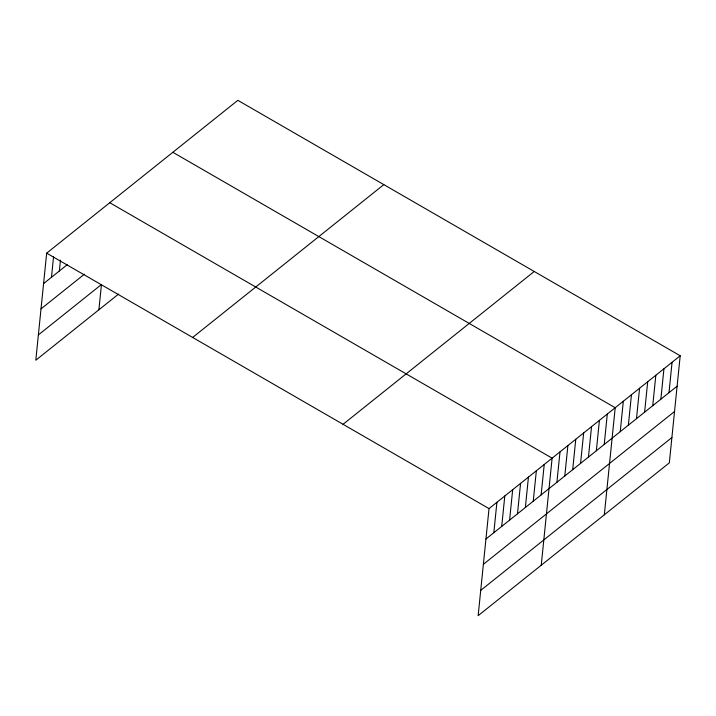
<?xml version="1.0" encoding="UTF-8"?>
<svg xmlns="http://www.w3.org/2000/svg" width="716" height="716" viewBox="0 0 716 716"><rect width="100%" height="100%" fill="white"/><g stroke="black" fill="none" stroke-linecap="round" stroke-linejoin="round"><path stroke-width="1.07" d="M680.2 355.771L489.028 508.602L478.154 615.67L669.326 462.84L680.2 355.771L237.846 100.329L46.674 253.16L35.8 360.229L118.605 294.034M51.471 277.28L53.566 256.632M59.356 270.979L60.457 260.114M98.889 309.795L101.457 284.503L38.369 334.936M493.825 532.722L496.913 502.292M501.71 526.421L504.798 495.991M509.595 520.111L512.683 489.681M517.48 513.811L520.568 483.381M525.365 507.51L528.453 477.08M533.25 501.2L536.347 470.77M541.135 494.899L544.232 464.469M541.242 565.237L552.117 458.168L109.763 202.726M556.914 482.289L560.002 451.859M564.799 475.988L567.886 445.558M572.684 469.678L575.771 439.257M580.569 463.377L583.656 432.947M588.454 457.077L591.541 426.647M596.338 450.767L599.426 420.337M604.223 444.466L607.311 414.036M604.322 514.804L615.205 407.735L172.851 152.293M620.235 431.667L623.323 401.237M628.362 425.17L631.449 394.74M636.488 418.672L639.576 388.251M644.606 412.183L647.703 381.753M652.732 405.686L655.829 375.256M660.859 399.188L663.947 368.758M668.986 392.699L672.073 362.269M43.587 283.59L67.241 264.678M41.018 308.882L84.39 274.21M192.649 337.451L383.821 184.63M343.054 424.302L534.226 271.48M485.94 539.023L677.112 386.201M483.372 564.315L674.544 411.494M480.722 590.378L671.894 437.548M46.674 253.16L489.028 508.602"/></g></svg>
